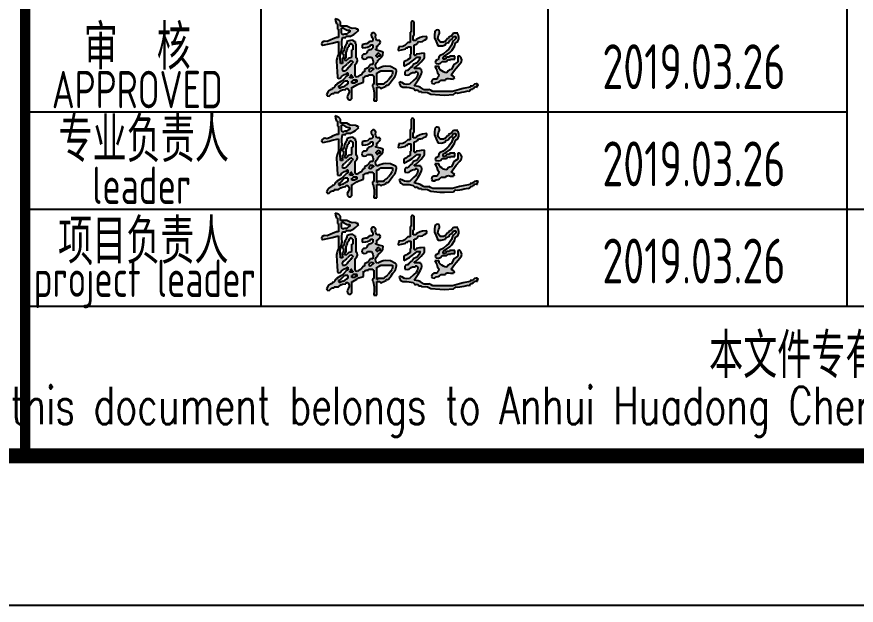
# Model space of a CAD drawing. Extents: x 4267484 to 4395158, y -674551 to -235742.
# Drawn here: x 4366101 to 4371718, y -611598 to -607661 of the extents above; entities that cross this region are included whole.
import ezdxf
from ezdxf.enums import TextEntityAlignment as Align

# ---------------------------------------------------------------- set-up
doc = ezdxf.new("R2010")
doc.units = 0
doc.header["$LTSCALE"] = 1000
doc.header["$MEASUREMENT"] = 0
doc.layers.get('0').update_dxf_attribs({"linetype": 'CONTINUOUS'})
doc.layers.add('PUB_TITLE', color=4, linetype='CONTINUOUS')
doc.styles.add('AHD', font='sceie.shx', dxfattribs={"width": 0.7, "bigfont": 'sceic.shx'})
doc.styles.add('ECEC_TQ', font='txt_l.shx', dxfattribs={"bigfont": 'hztxt_l.shx'})
doc.styles.add('sceie', font='sceie.shx', dxfattribs={"bigfont": 'sceic.shx'})

# ---------------------------------------------------------------- blocks, each defined once
blk = doc.blocks.new('韩超')
h = blk.add_hatch(color=256)
h.dxf.hatch_style = 1
h.paths.add_polyline_path([(0.787849, 0.514197), (0.777955, 0.527898), (0.77346, 0.562754), (0.78123, 0.586063), (0.805739, 0.61125), (0.805739, 0.625142), (0.819631, 0.625142), (0.818004, 0.635027), (0.823773, 0.643681), (0.833523, 0.64598), (0.860867, 0.674873), (0.870953, 0.696725), (0.875199, 0.736279), (0.836353, 0.74757), (0.816903, 0.753127), (0.777955, 0.764063), (0.777955, 0.777955), (0.791847, 0.777955), (0.791847, 0.819631), (0.801775, 0.820971), (0.80763, 0.824875), (0.812685, 0.833523), (0.832189, 0.847055), (0.839321, 0.866071), (0.833523, 0.889091), (0.791847, 0.889091), (0.776856, 0.916298), (0.7735, 0.934755), (0.777955, 0.965498), (0.770329, 0.984025), (0.756314, 0.993368), (0.736279, 0.993282), (0.716867, 0.977277), (0.713907, 0.950644), (0.729333, 0.930768), (0.740061, 0.911103), (0.737625, 0.891618), (0.722387, 0.875199), (0.694603, 0.875199), (0.683489, 0.864086), (0.677932, 0.858529), (0.666819, 0.847415), (0.638572, 0.845181), (0.624291, 0.842325), (0.597358, 0.833523), (0.597358, 0.791847), (0.643081, 0.794876), (0.666726, 0.800787), (0.708495, 0.819631), (0.708495, 0.833523), (0.736279, 0.833523), (0.736279, 0.791847), (0.718733, 0.774249), (0.705317, 0.767541), (0.680711, 0.764063), (0.680711, 0.750171), (0.666819, 0.750171), (0.658732, 0.72359), (0.639033, 0.708815), (0.61125, 0.708495), (0.596777, 0.690733), (0.592946, 0.675409), (0.597358, 0.652926), (0.623512, 0.642026), (0.64687, 0.646697), (0.666819, 0.666819), (0.722387, 0.666819), (0.738834, 0.631134), (0.742077, 0.608437), (0.736279, 0.569574), (0.708495, 0.569574), (0.682162, 0.535076), (0.663824, 0.519794), (0.625142, 0.500114), (0.625142, 0.47233), (0.61125, 0.47233), (0.589715, 0.441777), (0.574435, 0.428025), (0.54179, 0.409816), (0.527664, 0.400538), (0.510468, 0.403404), (0.500114, 0.416762), (0.500114, 0.569574), (0.524623, 0.594762), (0.532393, 0.618071), (0.527898, 0.652926), (0.514006, 0.652926), (0.514006, 0.847415), (0.500114, 0.847415), (0.500114, 0.875199), (0.486416, 0.877514), (0.478388, 0.883536), (0.47233, 0.896037), (0.438162, 0.892345), (0.420863, 0.888021), (0.388977, 0.875199), (0.388977, 0.847415), (0.375085, 0.847415), (0.379444, 0.836821), (0.376971, 0.826928), (0.368139, 0.819631), (0.356965, 0.793593), (0.353947, 0.778504), (0.354247, 0.750171), (0.337644, 0.741703), (0.330222, 0.726858), (0.333409, 0.708495), (0.347301, 0.708495), (0.347301, 0.666819), (0.332737, 0.655189), (0.327028, 0.643772), (0.326463, 0.625142), (0.32344, 0.619715), (0.327253, 0.612088), (0.333409, 0.61125), (0.333409, 0.583466), (0.305625, 0.583466), (0.302565, 0.667178), (0.306887, 0.710398), (0.326463, 0.791847), (0.3234, 0.8474), (0.32482, 0.875797), (0.333409, 0.930768), (0.375085, 0.930768), (0.375085, 0.94466), (0.430654, 0.94466), (0.482374, 0.970498), (0.50707, 0.987931), (0.548736, 1.028012), (0.542559, 1.028676), (0.538615, 1.036564), (0.54179, 1.041904), (0.514006, 1.041904), (0.514006, 1.055796), (0.462884, 1.052445), (0.433869, 1.058893), (0.388977, 1.08358), (0.305625, 1.08358), (0.305625, 1.139148), (0.281985, 1.161307), (0.266841, 1.170393), (0.236165, 1.180825), (0.238399, 1.152578), (0.241255, 1.138297), (0.250057, 1.111364), (0.263949, 1.111364), (0.263949, 1.041904), (0.277841, 1.041904), (0.277841, 0.930768), (0.250057, 0.930768), (0.200194, 0.90821), (0.175186, 0.897095), (0.125028, 0.875199), (0.097454, 0.881715), (0.078516, 0.877928), (0.055568, 0.861307), (0.050109, 0.847376), (0.0559, 0.8329), (0.06946, 0.826577), (0.152955, 0.845407), (0.194635, 0.855133), (0.277841, 0.875199), (0.277841, 0.708495), (0.266727, 0.675154), (0.261171, 0.658483), (0.250057, 0.625142), (0.255939, 0.530696), (0.258718, 0.483462), (0.263949, 0.388977), (0.286969, 0.38318), (0.305985, 0.390311), (0.319517, 0.409816), (0.344599, 0.428141), (0.359268, 0.435475), (0.388977, 0.444546), (0.388977, 0.458438), (0.40287, 0.458438), (0.40287, 0.416762), (0.388977, 0.416762), (0.340729, 0.364454), (0.31168, 0.341215), (0.250057, 0.305625), (0.250057, 0.291733), (0.236165, 0.291733), (0.231424, 0.268639), (0.217583, 0.254798), (0.194489, 0.250057), (0.194489, 0.236165), (0.180597, 0.236165), (0.148793, 0.216524), (0.134276, 0.200394), (0.118082, 0.166705), (0.127514, 0.14947), (0.152825, 0.145854), (0.166705, 0.159759), (0.185336, 0.17447), (0.198563, 0.17943), (0.222273, 0.180597), (0.222273, 0.194489), (0.277841, 0.194489), (0.311245, 0.220472), (0.333233, 0.229896), (0.375085, 0.236165), (0.375085, 0.250057), (0.40287, 0.250057), (0.420685, 0.221738), (0.422698, 0.197582), (0.409816, 0.166705), (0.396068, 0.142401), (0.398473, 0.118345), (0.416762, 0.097244), (0.43433, 0.097627), (0.444154, 0.100901), (0.458438, 0.111136), (0.458438, 0.263949), (0.47233, 0.263949), (0.524193, 0.298154), (0.552768, 0.312442), (0.61125, 0.333409), (0.61125, 0.40287), (0.621931, 0.39652), (0.637706, 0.404407), (0.639034, 0.416762), (0.680711, 0.416762), (0.680711, 0.430654), (0.736279, 0.430654), (0.736279, 0.416762), (0.750171, 0.416762), (0.750171, 0.305625), (0.735269, 0.297653), (0.731714, 0.276323), (0.743225, 0.263949), (0.754517, 0.192544), (0.755945, 0.155413), (0.750171, 0.083352), (0.791847, 0.083352), (0.791847, 0.263949), (0.833523, 0.263949), (0.837499, 0.253205), (0.852744, 0.249394), (0.861307, 0.257003), (0.883535, 0.265338), (0.894648, 0.269506), (0.916876, 0.277841), (0.916876, 0.291733), (0.94466, 0.291733), (0.969894, 0.324902), (0.982398, 0.341574), (1.007174, 0.375085), (1.032146, 0.402761), (1.041693, 0.421855), (1.04885, 0.458438), (1.055218, 0.477023), (1.053221, 0.491001), (1.041904, 0.50706), (0.972444, 0.54179), (0.910919, 0.546316), (0.877697, 0.541786), (0.819631, 0.520952), (0.805828, 0.5112)])
h.paths.add_polyline_path([(0.791847, 0.458438), (0.805739, 0.458438), (0.82241, 0.469551), (0.847415, 0.486222), (1.000228, 0.486222), (1.003038, 0.45197), (0.997988, 0.431769), (0.97939, 0.40287), (0.948039, 0.36501), (0.929334, 0.347744), (0.889091, 0.319517), (0.889091, 0.305625), (0.805739, 0.305625), (0.805739, 0.291733), (0.791847, 0.291733)], flags=16)
h.paths.add_polyline_path([(0.750171, 0.500114), (0.736279, 0.500114), (0.725165, 0.489), (0.719608, 0.483443), (0.708495, 0.47233), (0.694603, 0.47233), (0.694603, 0.486222), (0.688447, 0.48706), (0.684633, 0.494686), (0.687657, 0.500114), (0.701182, 0.516386), (0.715167, 0.52238), (0.736279, 0.520952), (0.736943, 0.514775), (0.744831, 0.510831), (0.750171, 0.514006)], flags=16)
h.paths.add_polyline_path([(0.791847, 0.666819), (0.793521, 0.674497), (0.785633, 0.682384), (0.777955, 0.680711), (0.777955, 0.694603), (0.791847, 0.694603), (0.792194, 0.70849), (0.806202, 0.718996), (0.819631, 0.715441), (0.833192, 0.709118), (0.838982, 0.694641), (0.833523, 0.680711), (0.805739, 0.680711), (0.805739, 0.666819)], flags=16)
h.paths.add_polyline_path([(0.527898, 0.361193), (0.527898, 0.333409), (0.517217, 0.339759), (0.501443, 0.331871), (0.500114, 0.319517), (0.458438, 0.319517), (0.458438, 0.347301), (0.466116, 0.345628), (0.474003, 0.353515), (0.47233, 0.361193)], flags=16)
h.paths.add_polyline_path([(0.47233, 0.40287), (0.47233, 0.388977), (0.430654, 0.388977), (0.42898, 0.396656), (0.436867, 0.404543), (0.444546, 0.40287), (0.444546, 0.430654), (0.458438, 0.430654), (0.452088, 0.419973), (0.459976, 0.404198)], flags=16)
h.paths.add_polyline_path([(0.47233, 0.604304), (0.464836, 0.588169), (0.458643, 0.580427), (0.444546, 0.569574), (0.444546, 0.555682), (0.430654, 0.555682), (0.432327, 0.548004), (0.42444, 0.540117), (0.416762, 0.54179), (0.416762, 0.527898), (0.40287, 0.527898), (0.39467, 0.507807), (0.386422, 0.49791), (0.368139, 0.486222), (0.333409, 0.486222), (0.327612, 0.509242), (0.334743, 0.528258), (0.354247, 0.54179), (0.384775, 0.569612), (0.400056, 0.583504), (0.430654, 0.61125), (0.446814, 0.616197), (0.458647, 0.614224)], flags=16)
h.paths.add_polyline_path([(0.458438, 0.666819), (0.426908, 0.659351), (0.410404, 0.649448), (0.388977, 0.625142), (0.361193, 0.625142), (0.354844, 0.635823), (0.362731, 0.651598), (0.375085, 0.652926), (0.375085, 0.722387), (0.390598, 0.753922), (0.396359, 0.771203), (0.40287, 0.805739), (0.416762, 0.805739), (0.416762, 0.833523), (0.430654, 0.833523), (0.434629, 0.844267), (0.449874, 0.848078), (0.458438, 0.840469), (0.459102, 0.834292), (0.466989, 0.830348), (0.47233, 0.833523), (0.47233, 0.764063), (0.458438, 0.764063)], flags=16)
h.paths.add_polyline_path([(0.40287, 0.347301), (0.40287, 0.305625), (0.388977, 0.305625), (0.360889, 0.27915), (0.342496, 0.268422), (0.305625, 0.257003), (0.294367, 0.254885), (0.286778, 0.256782), (0.277841, 0.263949), (0.277841, 0.277841), (0.291733, 0.277841), (0.319459, 0.305683), (0.333352, 0.319575), (0.361193, 0.347301)], flags=16)
h.paths.add_polyline_path([(0.430654, 1.000228), (0.416762, 1.000228), (0.39813, 0.985517), (0.384903, 0.980557), (0.361193, 0.97939), (0.347067, 0.970112), (0.329871, 0.972978), (0.319517, 0.986336), (0.319517, 1.055796), (0.347301, 1.055796), (0.376072, 1.035613), (0.395527, 1.029128), (0.430654, 1.028012)], flags=16)
h = blk.add_hatch(color=256)
h.dxf.hatch_style = 1
h.paths.add_polyline_path([(1.542018, 0.208381), (1.519791, 0.219494), (1.508677, 0.225051), (1.48645, 0.236165), (1.416989, 0.236165), (1.371255, 0.264232), (1.344642, 0.274582), (1.291961, 0.284787), (1.328443, 0.335457), (1.345237, 0.362046), (1.375313, 0.416762), (1.391241, 0.446575), (1.394603, 0.466747), (1.389205, 0.500114), (1.375313, 0.500114), (1.375313, 0.514006), (1.291961, 0.514006), (1.291961, 0.527898), (1.305853, 0.527898), (1.359796, 0.576664), (1.385101, 0.603375), (1.430881, 0.659873), (1.430881, 0.722387), (1.386427, 0.71683), (1.3642, 0.714052), (1.319745, 0.708495), (1.319745, 0.694603), (1.291961, 0.694603), (1.291961, 0.833523), (1.31926, 0.838693), (1.334923, 0.85044), (1.347529, 0.875199), (1.381781, 0.872389), (1.401982, 0.877439), (1.430881, 0.896037), (1.450883, 0.906123), (1.460131, 0.922307), (1.458666, 0.94466), (1.401114, 0.937345), (1.371819, 0.928557), (1.319745, 0.902983), (1.319745, 0.889091), (1.278069, 0.889091), (1.278069, 0.958552), (1.291961, 0.958552), (1.291961, 1.139148), (1.285806, 1.138304), (1.281086, 1.140664), (1.278069, 1.146094), (1.267308, 1.150023), (1.257931, 1.147679), (1.250285, 1.139148), (1.250285, 1.000228), (1.236393, 1.000228), (1.236393, 0.861307), (1.208609, 0.861307), (1.168183, 0.824416), (1.138053, 0.811024), (1.08358, 0.805739), (1.087939, 0.795145), (1.085465, 0.785252), (1.076634, 0.777955), (1.071121, 0.771113), (1.075065, 0.759282), (1.08358, 0.757117), (1.122533, 0.76519), (1.141984, 0.769358), (1.180825, 0.777955), (1.180825, 0.791847), (1.208609, 0.791847), (1.208609, 0.805739), (1.250285, 0.805739), (1.250285, 0.708495), (1.236393, 0.708495), (1.236393, 0.652926), (1.203973, 0.631977), (1.187234, 0.622213), (1.15304, 0.604304), (1.15304, 0.548736), (1.229739, 0.588318), (1.266619, 0.612432), (1.333637, 0.666819), (1.375313, 0.666819), (1.366995, 0.654381), (1.363975, 0.646831), (1.361421, 0.632088), (1.335054, 0.599814), (1.316435, 0.58585), (1.278069, 0.569574), (1.278069, 0.555682), (1.264177, 0.555682), (1.26415, 0.539965), (1.25211, 0.527924), (1.236393, 0.527898), (1.236393, 0.514006), (1.222501, 0.514006), (1.219217, 0.502022), (1.216226, 0.496039), (1.208609, 0.486222), (1.191149, 0.488205), (1.17971, 0.484393), (1.166932, 0.47233), (1.166932, 0.430654), (1.200708, 0.424307), (1.223469, 0.429997), (1.250285, 0.451492), (1.27048, 0.461183), (1.283894, 0.46286), (1.305853, 0.458438), (1.305853, 0.47233), (1.333637, 0.47233), (1.333637, 0.458438), (1.339793, 0.4576), (1.343606, 0.449973), (1.340583, 0.444546), (1.32937, 0.406076), (1.316213, 0.38634), (1.285015, 0.361193), (1.229447, 0.305625), (1.187056, 0.302553), (1.163204, 0.307323), (1.125256, 0.326463), (1.114566, 0.33576), (1.096818, 0.332211), (1.090526, 0.319517), (1.102438, 0.292491), (1.113943, 0.279343), (1.139148, 0.263949), (1.194983, 0.265062), (1.223561, 0.262204), (1.278069, 0.250057), (1.289183, 0.238943), (1.294739, 0.233386), (1.305853, 0.222273), (1.320568, 0.231877), (1.341519, 0.224893), (1.347529, 0.208381), (1.389205, 0.208381), (1.389205, 0.194489), (1.439628, 0.1998), (1.468259, 0.195028), (1.514234, 0.173651), (1.635959, 0.161998), (1.69773, 0.160594), (1.819859, 0.166705), (1.833779, 0.185933), (1.852296, 0.192877), (1.875427, 0.187543), (1.930995, 0.198656), (1.958779, 0.204213), (2.014348, 0.215327), (2.025534, 0.209917), (2.039748, 0.217024), (2.042132, 0.229219), (2.049428, 0.23805), (2.059322, 0.240524), (2.069916, 0.236165), (2.069916, 0.250057), (2.083808, 0.250057), (2.098401, 0.26772), (2.118188, 0.272666), (2.139376, 0.263949), (2.133917, 0.27788), (2.139708, 0.292356), (2.153268, 0.298679), (2.133073, 0.308371), (2.119659, 0.310047), (2.0977, 0.305625), (2.086586, 0.294512), (2.08103, 0.288955), (2.069916, 0.277841), (2.042132, 0.277841), (2.042132, 0.263949), (1.946785, 0.245868), (1.899372, 0.234712), (1.805967, 0.208381)])
h = blk.add_hatch(color=256)
h.dxf.hatch_style = 1
h.paths.add_polyline_path([(1.611478, 0.625142), (1.597547, 0.630601), (1.583071, 0.624811), (1.576748, 0.61125), (1.572819, 0.60049), (1.575163, 0.591112), (1.583694, 0.583466), (1.61855, 0.578971), (1.641859, 0.586741), (1.667046, 0.61125), (1.680938, 0.61125), (1.722615, 0.61125), (1.737208, 0.628913), (1.756995, 0.63386), (1.778183, 0.625142), (1.778183, 0.639034), (1.833751, 0.639034), (1.833751, 0.655705), (1.833751, 0.66404), (1.833751, 0.680711), (1.805967, 0.680711), (1.792075, 0.680711), (1.764291, 0.680711), (1.764291, 0.666819), (1.722615, 0.666819), (1.717058, 0.655705), (1.714279, 0.650148), (1.708723, 0.639034), (1.69483, 0.639034), (1.680938, 0.639034), (1.678868, 0.661339), (1.688455, 0.678116), (1.708723, 0.687657), (1.768692, 0.728785), (1.795922, 0.757527), (1.833751, 0.819631), (1.839429, 0.846829), (1.850907, 0.862133), (1.875427, 0.875199), (1.888443, 0.91196), (1.890032, 0.934206), (1.882373, 0.972444), (1.876196, 0.973108), (1.872252, 0.980995), (1.875427, 0.986336), (1.861535, 0.986336), (1.819859, 0.986336), (1.796859, 0.959188), (1.781933, 0.947248), (1.750399, 0.930768), (1.750399, 0.916876), (1.736507, 0.916876), (1.71031, 0.882162), (1.682751, 0.868382), (1.639262, 0.868253), (1.61591, 0.897042), (1.610049, 0.922442), (1.618424, 0.958552), (1.629264, 0.984285), (1.6309, 1.000642), (1.62537, 1.028012), (1.602888, 1.032424), (1.587563, 1.028593), (1.569802, 1.01412), (1.562035, 0.958817), (1.56513, 0.927869), (1.583694, 0.875199), (1.595758, 0.853473), (1.601336, 0.842318), (1.611478, 0.819631), (1.650742, 0.818134), (1.671448, 0.821092), (1.708723, 0.833523), (1.714279, 0.844637), (1.717058, 0.850194), (1.722615, 0.861307), (1.740978, 0.85812), (1.755823, 0.865542), (1.764291, 0.882145), (1.764955, 0.888322), (1.772842, 0.892266), (1.778183, 0.889091), (1.778183, 0.902983), (1.792075, 0.902983), (1.803189, 0.919654), (1.808745, 0.927989), (1.819859, 0.94466), (1.847643, 0.94466), (1.847643, 0.916876), (1.817381, 0.887163), (1.804962, 0.866982), (1.792075, 0.826577), (1.753545, 0.774398), (1.730689, 0.750113), (1.680938, 0.708495), (1.641359, 0.690689), (1.621854, 0.667284)])
h = blk.add_hatch(color=256)
h.dxf.hatch_style = 1
h.paths.add_polyline_path([(1.831635, 0.573795), (1.812227, 0.549535), (1.792075, 0.500114), (1.762292, 0.496094), (1.744726, 0.484384), (1.729561, 0.458438), (1.700075, 0.463546), (1.684975, 0.469586), (1.6601, 0.486222), (1.637668, 0.49978), (1.627728, 0.515685), (1.62537, 0.54179), (1.603143, 0.54179), (1.592029, 0.54179), (1.569802, 0.54179), (1.586675, 0.509854), (1.593737, 0.492906), (1.604532, 0.458438), (1.621804, 0.436498), (1.61886, 0.407063), (1.597586, 0.388977), (1.597586, 0.375085), (1.55591, 0.375085), (1.536306, 0.36578), (1.526798, 0.35437), (1.52118, 0.333409), (1.537185, 0.313997), (1.563818, 0.311038), (1.583694, 0.326463), (1.614401, 0.331156), (1.630976, 0.339443), (1.653154, 0.361193), (1.667046, 0.361193), (1.708723, 0.361193), (1.720352, 0.375758), (1.731769, 0.381467), (1.750399, 0.382031), (1.77782, 0.376762), (1.791938, 0.37535), (1.819859, 0.375085), (1.821199, 0.385013), (1.825102, 0.390868), (1.833751, 0.395924), (1.815429, 0.411271), (1.805589, 0.418299), (1.785129, 0.430654), (1.829593, 0.491137), (1.853312, 0.520437), (1.903211, 0.57652), (1.923495, 0.606919), (1.927312, 0.631729), (1.917103, 0.666819), (1.904326, 0.678881), (1.892887, 0.682694), (1.875427, 0.680711), (1.875427, 0.650148), (1.875427, 0.634867), (1.875427, 0.604304)])
for p, q in [((0.266841, 1.170393), (0.236165, 1.180825)), ((0.236165, 1.180825), (0.238399, 1.152578)), ((0.238399, 1.152578), (0.241255, 1.138297)), ((0.241255, 1.138297), (0.250057, 1.111364)), ((0.281985, 1.161307), (0.266841, 1.170393)), ((0.305625, 1.139148), (0.281985, 1.161307)), ((0.305625, 1.08358), (0.305625, 1.139148)), ((1.257931, 1.147679), (1.250285, 1.139148)), ((1.250285, 1.139148), (1.250285, 1.000228)), ((1.267308, 1.150023), (1.257931, 1.147679)), ((1.278069, 1.146094), (1.267308, 1.150023)), ((1.281086, 1.140664), (1.278069, 1.146094)), ((1.285806, 1.138304), (1.281086, 1.140664)), ((1.291961, 1.139148), (1.285806, 1.138304)), ((1.291961, 0.958552), (1.291961, 1.139148)), ((0.263949, 1.111364), (0.250057, 1.111364)), ((0.263949, 1.111364), (0.263949, 1.041904)), ((0.263949, 1.041904), (0.277841, 1.041904)), ((0.277841, 1.041904), (0.277841, 0.930768)), ((0.388977, 1.08358), (0.305625, 1.08358)), ((0.319517, 0.986336), (0.319517, 1.055796)), ((0.347301, 1.055796), (0.319517, 1.055796)), ((0.347301, 1.055796), (0.376072, 1.035613)), ((0.376072, 1.035613), (0.395527, 1.029128)), ((0.433869, 1.058893), (0.388977, 1.08358)), ((0.395527, 1.029128), (0.430654, 1.028012)), ((0.430654, 1.028012), (0.430654, 1.000228)), ((0.462884, 1.052445), (0.433869, 1.058893)), ((0.514006, 1.055796), (0.462884, 1.052445)), ((0.50707, 0.987931), (0.548736, 1.028012)), ((0.514006, 1.041904), (0.514006, 1.055796)), ((0.54179, 1.041904), (0.514006, 1.041904)), ((0.538615, 1.036564), (0.54179, 1.041904)), ((0.542559, 1.028676), (0.538615, 1.036564)), ((0.548736, 1.028012), (0.542559, 1.028676)), ((1.569802, 1.01412), (1.562035, 0.958817)), ((1.587563, 1.028593), (1.569802, 1.01412)), ((1.602888, 1.032424), (1.587563, 1.028593)), ((1.62537, 1.028012), (1.602888, 1.032424)), ((1.6309, 1.000642), (1.62537, 1.028012)), ((0.200194, 0.90821), (0.175186, 0.897095)), ((0.250057, 0.930768), (0.200194, 0.90821)), ((0.277841, 0.930768), (0.250057, 0.930768)), ((0.319517, 0.986336), (0.329871, 0.972978)), ((0.32482, 0.875797), (0.333409, 0.930768)), ((0.329871, 0.972978), (0.347067, 0.970112)), ((0.333409, 0.930768), (0.375085, 0.930768)), ((0.347067, 0.970112), (0.361193, 0.97939)), ((0.361193, 0.97939), (0.384903, 0.980557)), ((0.375085, 0.930768), (0.375085, 0.94466)), ((0.430654, 0.94466), (0.375085, 0.94466)), ((0.384903, 0.980557), (0.39813, 0.985517)), ((0.416762, 1.000228), (0.39813, 0.985517)), ((0.430654, 1.000228), (0.416762, 1.000228)), ((0.430654, 0.94466), (0.482374, 0.970498)), ((0.482374, 0.970498), (0.50707, 0.987931)), ((0.716867, 0.977277), (0.713907, 0.950644)), ((0.713907, 0.950644), (0.729333, 0.930768)), ((0.736279, 0.993282), (0.716867, 0.977277)), ((0.729333, 0.930768), (0.740061, 0.911103)), ((0.756314, 0.993368), (0.736279, 0.993282)), ((0.740061, 0.911103), (0.737625, 0.891618)), ((0.770329, 0.984025), (0.756314, 0.993368)), ((0.777955, 0.965498), (0.770329, 0.984025)), ((0.7735, 0.934755), (0.777955, 0.965498)), ((0.776856, 0.916298), (0.7735, 0.934755)), ((0.791847, 0.889091), (0.776856, 0.916298)), ((1.236393, 1.000228), (1.236393, 0.861307)), ((1.250285, 1.000228), (1.236393, 1.000228)), ((1.278069, 0.958552), (1.291961, 0.958552)), ((1.278069, 0.889091), (1.278069, 0.958552)), ((1.371819, 0.928557), (1.319745, 0.902983)), ((1.319745, 0.902983), (1.319745, 0.889091)), ((1.401114, 0.937345), (1.371819, 0.928557)), ((1.458666, 0.94466), (1.401114, 0.937345)), ((1.430881, 0.896037), (1.450883, 0.906123)), ((1.450883, 0.906123), (1.460131, 0.922307)), ((1.460131, 0.922307), (1.458666, 0.94466)), ((1.562035, 0.958817), (1.56513, 0.927869)), ((1.56513, 0.927869), (1.583694, 0.875199)), ((1.610049, 0.922442), (1.618424, 0.958552)), ((1.61591, 0.897042), (1.610049, 0.922442)), ((1.618424, 0.958552), (1.629264, 0.984285)), ((1.629264, 0.984285), (1.6309, 1.000642)), ((1.736507, 0.916876), (1.71031, 0.882162)), ((1.750399, 0.916876), (1.736507, 0.916876)), ((1.781933, 0.947248), (1.750399, 0.930768)), ((1.750399, 0.930768), (1.750399, 0.916876)), ((1.778183, 0.902983), (1.792075, 0.902983)), ((1.778183, 0.889091), (1.778183, 0.902983)), ((1.796859, 0.959188), (1.781933, 0.947248)), ((1.792075, 0.902983), (1.803189, 0.919654)), ((1.819859, 0.986336), (1.796859, 0.959188)), ((1.803189, 0.919654), (1.808745, 0.927989)), ((1.808745, 0.927989), (1.819859, 0.94466)), ((1.847643, 0.916876), (1.817381, 0.887163)), ((1.861535, 0.986336), (1.819859, 0.986336)), ((1.819859, 0.94466), (1.847643, 0.94466)), ((1.847643, 0.94466), (1.847643, 0.916876)), ((1.875427, 0.986336), (1.861535, 0.986336)), ((1.872252, 0.980995), (1.875427, 0.986336)), ((1.876196, 0.973108), (1.872252, 0.980995)), ((1.875427, 0.875199), (1.888443, 0.91196)), ((1.882373, 0.972444), (1.876196, 0.973108)), ((1.890032, 0.934206), (1.882373, 0.972444)), ((1.888443, 0.91196), (1.890032, 0.934206)), ((0.055568, 0.861307), (0.050109, 0.847376)), ((0.050109, 0.847376), (0.0559, 0.8329)), ((0.078516, 0.877928), (0.055568, 0.861307)), ((0.0559, 0.8329), (0.06946, 0.826577)), ((0.06946, 0.826577), (0.152955, 0.845407)), ((0.097454, 0.881715), (0.078516, 0.877928)), ((0.125028, 0.875199), (0.097454, 0.881715)), ((0.175186, 0.897095), (0.125028, 0.875199)), ((0.152955, 0.845407), (0.194635, 0.855133)), ((0.194635, 0.855133), (0.277841, 0.875199)), ((0.277841, 0.875199), (0.277841, 0.708495)), ((0.306887, 0.710398), (0.326463, 0.791847)), ((0.3234, 0.8474), (0.32482, 0.875797)), ((0.326463, 0.791847), (0.3234, 0.8474)), ((0.356965, 0.793593), (0.353947, 0.778504)), ((0.368139, 0.819631), (0.356965, 0.793593)), ((0.376971, 0.826928), (0.368139, 0.819631)), ((0.388977, 0.847415), (0.375085, 0.847415)), ((0.375085, 0.847415), (0.379444, 0.836821)), ((0.379444, 0.836821), (0.376971, 0.826928)), ((0.420863, 0.888021), (0.388977, 0.875199)), ((0.388977, 0.875199), (0.388977, 0.847415)), ((0.396359, 0.771203), (0.40287, 0.805739)), ((0.40287, 0.805739), (0.416762, 0.805739)), ((0.416762, 0.833523), (0.416762, 0.805739)), ((0.430654, 0.833523), (0.416762, 0.833523)), ((0.438162, 0.892345), (0.420863, 0.888021)), ((0.434629, 0.844267), (0.430654, 0.833523)), ((0.449874, 0.848078), (0.434629, 0.844267)), ((0.47233, 0.896037), (0.438162, 0.892345)), ((0.458438, 0.840469), (0.449874, 0.848078)), ((0.458438, 0.840469), (0.459102, 0.834292)), ((0.466989, 0.830348), (0.459102, 0.834292)), ((0.47233, 0.833523), (0.466989, 0.830348)), ((0.478388, 0.883536), (0.47233, 0.896037)), ((0.47233, 0.833523), (0.47233, 0.764063)), ((0.486416, 0.877514), (0.478388, 0.883536)), ((0.500114, 0.875199), (0.486416, 0.877514)), ((0.500114, 0.875199), (0.500114, 0.847415)), ((0.514006, 0.847415), (0.500114, 0.847415)), ((0.514006, 0.652926), (0.514006, 0.847415)), ((0.624291, 0.842325), (0.597358, 0.833523)), ((0.597358, 0.833523), (0.597358, 0.791847)), ((0.597358, 0.791847), (0.643081, 0.794876)), ((0.638572, 0.845181), (0.624291, 0.842325)), ((0.666819, 0.847415), (0.638572, 0.845181)), ((0.643081, 0.794876), (0.666726, 0.800787)), ((0.666726, 0.800787), (0.708495, 0.819631)), ((0.677932, 0.858529), (0.666819, 0.847415)), ((0.683489, 0.864086), (0.677932, 0.858529)), ((0.694603, 0.875199), (0.683489, 0.864086)), ((0.722387, 0.875199), (0.694603, 0.875199)), ((0.708495, 0.833523), (0.736279, 0.833523)), ((0.708495, 0.819631), (0.708495, 0.833523)), ((0.736279, 0.791847), (0.718733, 0.774249)), ((0.737625, 0.891618), (0.722387, 0.875199)), ((0.736279, 0.833523), (0.736279, 0.791847)), ((0.833523, 0.889091), (0.791847, 0.889091)), ((0.791847, 0.819631), (0.801775, 0.820971)), ((0.791847, 0.777955), (0.791847, 0.819631)), ((0.801775, 0.820971), (0.80763, 0.824875)), ((0.80763, 0.824875), (0.812685, 0.833523)), ((0.812685, 0.833523), (0.832189, 0.847055)), ((0.832189, 0.847055), (0.839321, 0.866071)), ((0.839321, 0.866071), (0.833523, 0.889091)), ((1.138053, 0.811024), (1.08358, 0.805739)), ((1.08358, 0.805739), (1.087939, 0.795145)), ((1.087939, 0.795145), (1.085465, 0.785252)), ((1.168183, 0.824416), (1.138053, 0.811024)), ((1.208609, 0.861307), (1.168183, 0.824416)), ((1.180825, 0.791847), (1.208609, 0.791847)), ((1.180825, 0.791847), (1.180825, 0.777955)), ((1.236393, 0.861307), (1.208609, 0.861307)), ((1.208609, 0.791847), (1.208609, 0.805739)), ((1.208609, 0.805739), (1.250285, 0.805739)), ((1.250285, 0.708495), (1.250285, 0.805739)), ((1.319745, 0.889091), (1.278069, 0.889091)), ((1.291961, 0.833523), (1.31926, 0.838693)), ((1.291961, 0.694603), (1.291961, 0.833523)), ((1.31926, 0.838693), (1.334923, 0.85044)), ((1.334923, 0.85044), (1.347529, 0.875199)), ((1.347529, 0.875199), (1.381781, 0.872389)), ((1.381781, 0.872389), (1.401982, 0.877439)), ((1.401982, 0.877439), (1.430881, 0.896037)), ((1.583694, 0.875199), (1.595758, 0.853473)), ((1.595758, 0.853473), (1.601336, 0.842318)), ((1.601336, 0.842318), (1.611478, 0.819631)), ((1.611478, 0.819631), (1.650742, 0.818134)), ((1.639262, 0.868253), (1.61591, 0.897042)), ((1.682751, 0.868382), (1.639262, 0.868253)), ((1.650742, 0.818134), (1.671448, 0.821092)), ((1.671448, 0.821092), (1.708723, 0.833523)), ((1.71031, 0.882162), (1.682751, 0.868382)), ((1.708723, 0.833523), (1.714279, 0.844637)), ((1.714279, 0.844637), (1.717058, 0.850194)), ((1.717058, 0.850194), (1.722615, 0.861307)), ((1.722615, 0.861307), (1.740978, 0.85812)), ((1.740978, 0.85812), (1.755823, 0.865542)), ((1.792075, 0.826577), (1.753545, 0.774398)), ((1.755823, 0.865542), (1.764291, 0.882145)), ((1.764291, 0.882145), (1.764955, 0.888322)), ((1.764955, 0.888322), (1.772842, 0.892266)), ((1.772842, 0.892266), (1.778183, 0.889091)), ((1.804962, 0.866982), (1.792075, 0.826577)), ((1.795922, 0.757527), (1.833751, 0.819631)), ((1.817381, 0.887163), (1.804962, 0.866982)), ((1.833751, 0.819631), (1.839429, 0.846829)), ((1.839429, 0.846829), (1.850907, 0.862133)), ((1.850907, 0.862133), (1.875427, 0.875199)), ((0.266727, 0.675154), (0.261171, 0.658483)), ((0.277841, 0.708495), (0.266727, 0.675154)), ((0.302565, 0.667178), (0.306887, 0.710398)), ((0.337644, 0.741703), (0.330222, 0.726858)), ((0.330222, 0.726858), (0.333409, 0.708495)), ((0.347301, 0.708495), (0.333409, 0.708495)), ((0.354247, 0.750171), (0.337644, 0.741703)), ((0.347301, 0.708495), (0.347301, 0.666819)), ((0.353947, 0.778504), (0.354247, 0.750171)), ((0.375085, 0.722387), (0.390598, 0.753922)), ((0.375085, 0.722387), (0.375085, 0.652926)), ((0.396359, 0.771203), (0.390598, 0.753922)), ((0.47233, 0.764063), (0.458438, 0.764063)), ((0.458438, 0.666819), (0.458438, 0.764063)), ((0.596777, 0.690733), (0.592946, 0.675409)), ((0.592946, 0.675409), (0.597358, 0.652926)), ((0.61125, 0.708495), (0.596777, 0.690733)), ((0.639033, 0.708815), (0.61125, 0.708495)), ((0.658732, 0.72359), (0.639033, 0.708815)), ((0.666819, 0.750171), (0.658732, 0.72359)), ((0.680711, 0.750171), (0.666819, 0.750171)), ((0.705317, 0.767541), (0.680711, 0.764063)), ((0.680711, 0.764063), (0.680711, 0.750171)), ((0.718733, 0.774249), (0.705317, 0.767541)), ((0.777955, 0.777955), (0.791847, 0.777955)), ((0.777955, 0.764063), (0.777955, 0.777955)), ((0.816903, 0.753127), (0.777955, 0.764063)), ((0.777955, 0.694603), (0.777955, 0.680711)), ((0.777955, 0.694603), (0.791847, 0.694603)), ((0.785633, 0.682384), (0.777955, 0.680711)), ((0.785633, 0.682384), (0.793521, 0.674497)), ((0.792194, 0.70849), (0.791847, 0.694603)), ((0.793521, 0.674497), (0.791847, 0.666819)), ((0.806202, 0.718996), (0.792194, 0.70849)), ((0.833523, 0.680711), (0.805739, 0.680711)), ((0.805739, 0.666819), (0.805739, 0.680711)), ((0.819631, 0.715441), (0.806202, 0.718996)), ((0.836353, 0.74757), (0.816903, 0.753127)), ((0.833192, 0.709118), (0.819631, 0.715441)), ((0.833192, 0.709118), (0.838982, 0.694641)), ((0.833523, 0.680711), (0.838982, 0.694641)), ((0.833523, 0.64598), (0.860867, 0.674873)), ((0.875199, 0.736279), (0.836353, 0.74757)), ((0.860867, 0.674873), (0.870953, 0.696725)), ((0.870953, 0.696725), (0.875199, 0.736279)), ((1.076634, 0.777955), (1.071121, 0.771113)), ((1.071121, 0.771113), (1.075065, 0.759282)), ((1.075065, 0.759282), (1.08358, 0.757117)), ((1.085465, 0.785252), (1.076634, 0.777955)), ((1.08358, 0.757117), (1.122533, 0.76519)), ((1.122533, 0.76519), (1.141984, 0.769358)), ((1.141984, 0.769358), (1.180825, 0.777955)), ((1.236393, 0.708495), (1.236393, 0.652926)), ((1.250285, 0.708495), (1.236393, 0.708495)), ((1.291961, 0.694603), (1.319745, 0.694603)), ((1.3642, 0.714052), (1.319745, 0.708495)), ((1.319745, 0.708495), (1.319745, 0.694603)), ((1.386427, 0.71683), (1.3642, 0.714052)), ((1.430881, 0.722387), (1.386427, 0.71683)), ((1.430881, 0.659873), (1.430881, 0.722387)), ((1.641359, 0.690689), (1.621854, 0.667284)), ((1.680938, 0.708495), (1.641359, 0.690689)), ((1.678868, 0.661339), (1.688455, 0.678116)), ((1.730689, 0.750113), (1.680938, 0.708495)), ((1.688455, 0.678116), (1.708723, 0.687657)), ((1.708723, 0.687657), (1.768692, 0.728785)), ((1.753545, 0.774398), (1.730689, 0.750113)), ((1.792075, 0.680711), (1.764291, 0.680711)), ((1.764291, 0.680711), (1.764291, 0.666819)), ((1.768692, 0.728785), (1.795922, 0.757527)), ((1.805967, 0.680711), (1.792075, 0.680711)), ((1.833751, 0.680711), (1.805967, 0.680711)), ((1.833751, 0.66404), (1.833751, 0.680711)), ((1.892887, 0.682694), (1.875427, 0.680711)), ((1.875427, 0.680711), (1.875427, 0.650148)), ((1.904326, 0.678881), (1.892887, 0.682694)), ((1.917103, 0.666819), (1.904326, 0.678881)), ((0.261171, 0.658483), (0.250057, 0.625142)), ((0.250057, 0.625142), (0.255939, 0.530696)), ((0.305625, 0.583466), (0.302565, 0.667178)), ((0.333409, 0.583466), (0.305625, 0.583466)), ((0.326463, 0.625142), (0.32344, 0.619715)), ((0.32344, 0.619715), (0.327253, 0.612088)), ((0.327028, 0.643772), (0.326463, 0.625142)), ((0.332737, 0.655189), (0.327028, 0.643772)), ((0.327253, 0.612088), (0.333409, 0.61125)), ((0.347301, 0.666819), (0.332737, 0.655189)), ((0.333409, 0.61125), (0.333409, 0.583466)), ((0.384775, 0.569612), (0.354247, 0.54179)), ((0.362731, 0.651598), (0.354844, 0.635823)), ((0.361193, 0.625142), (0.354844, 0.635823)), ((0.361193, 0.625142), (0.388977, 0.625142)), ((0.375085, 0.652926), (0.362731, 0.651598)), ((0.384775, 0.569612), (0.400056, 0.583504)), ((0.410404, 0.649448), (0.388977, 0.625142)), ((0.430654, 0.61125), (0.400056, 0.583504)), ((0.410404, 0.649448), (0.426908, 0.659351)), ((0.426908, 0.659351), (0.458438, 0.666819)), ((0.446814, 0.616197), (0.430654, 0.61125)), ((0.444546, 0.569574), (0.458643, 0.580427)), ((0.444546, 0.569574), (0.444546, 0.555682)), ((0.458647, 0.614224), (0.446814, 0.616197)), ((0.458643, 0.580427), (0.464836, 0.588169)), ((0.458647, 0.614224), (0.47233, 0.604304)), ((0.47233, 0.604304), (0.464836, 0.588169)), ((0.500114, 0.569574), (0.524623, 0.594762)), ((0.500114, 0.416762), (0.500114, 0.569574)), ((0.527898, 0.652926), (0.514006, 0.652926)), ((0.524623, 0.594762), (0.532393, 0.618071)), ((0.532393, 0.618071), (0.527898, 0.652926)), ((0.597358, 0.652926), (0.623512, 0.642026)), ((0.623512, 0.642026), (0.64687, 0.646697)), ((0.64687, 0.646697), (0.666819, 0.666819)), ((0.666819, 0.666819), (0.722387, 0.666819)), ((0.708495, 0.569574), (0.682162, 0.535076)), ((0.736279, 0.569574), (0.708495, 0.569574)), ((0.722387, 0.666819), (0.738834, 0.631134)), ((0.742077, 0.608437), (0.736279, 0.569574)), ((0.738834, 0.631134), (0.742077, 0.608437)), ((0.77346, 0.562754), (0.78123, 0.586063)), ((0.777955, 0.527898), (0.77346, 0.562754)), ((0.78123, 0.586063), (0.805739, 0.61125)), ((0.805739, 0.666819), (0.791847, 0.666819)), ((0.805739, 0.61125), (0.805739, 0.625142)), ((0.805739, 0.625142), (0.819631, 0.625142)), ((0.818004, 0.635027), (0.823773, 0.643681)), ((0.819631, 0.625142), (0.818004, 0.635027)), ((0.823773, 0.643681), (0.833523, 0.64598)), ((1.187234, 0.622213), (1.15304, 0.604304)), ((1.15304, 0.604304), (1.15304, 0.548736)), ((1.15304, 0.548736), (1.229739, 0.588318)), ((1.203973, 0.631977), (1.187234, 0.622213)), ((1.236393, 0.652926), (1.203973, 0.631977)), ((1.229739, 0.588318), (1.266619, 0.612432)), ((1.266619, 0.612432), (1.333637, 0.666819)), ((1.316435, 0.58585), (1.278069, 0.569574)), ((1.278069, 0.555682), (1.278069, 0.569574)), ((1.305853, 0.527898), (1.359796, 0.576664)), ((1.335054, 0.599814), (1.316435, 0.58585)), ((1.333637, 0.666819), (1.375313, 0.666819)), ((1.361421, 0.632088), (1.335054, 0.599814)), ((1.359796, 0.576664), (1.385101, 0.603375)), ((1.363975, 0.646831), (1.361421, 0.632088)), ((1.366995, 0.654381), (1.363975, 0.646831)), ((1.375313, 0.666819), (1.366995, 0.654381)), ((1.385101, 0.603375), (1.430881, 0.659873)), ((1.576748, 0.61125), (1.572819, 0.60049)), ((1.572819, 0.60049), (1.575163, 0.591112)), ((1.575163, 0.591112), (1.583694, 0.583466)), ((1.583071, 0.624811), (1.576748, 0.61125)), ((1.597547, 0.630601), (1.583071, 0.624811)), ((1.583694, 0.583466), (1.61855, 0.578971)), ((1.611478, 0.625142), (1.597547, 0.630601)), ((1.621854, 0.667284), (1.611478, 0.625142)), ((1.61855, 0.578971), (1.641859, 0.586741)), ((1.641859, 0.586741), (1.667046, 0.61125)), ((1.667046, 0.61125), (1.680938, 0.61125)), ((1.680938, 0.639034), (1.678868, 0.661339)), ((1.69483, 0.639034), (1.680938, 0.639034)), ((1.680938, 0.61125), (1.722615, 0.61125)), ((1.708723, 0.639034), (1.69483, 0.639034)), ((1.714279, 0.650148), (1.708723, 0.639034)), ((1.717058, 0.655705), (1.714279, 0.650148)), ((1.722615, 0.666819), (1.717058, 0.655705)), ((1.764291, 0.666819), (1.722615, 0.666819)), ((1.722615, 0.61125), (1.737208, 0.628913)), ((1.737208, 0.628913), (1.756995, 0.63386)), ((1.756995, 0.63386), (1.778183, 0.625142)), ((1.778183, 0.625142), (1.778183, 0.639034)), ((1.778183, 0.639034), (1.833751, 0.639034)), ((1.831635, 0.573795), (1.812227, 0.549535)), ((1.875427, 0.604304), (1.831635, 0.573795)), ((1.833751, 0.655705), (1.833751, 0.66404)), ((1.833751, 0.639034), (1.833751, 0.655705)), ((1.853312, 0.520437), (1.903211, 0.57652)), ((1.875427, 0.650148), (1.875427, 0.634867)), ((1.875427, 0.634867), (1.875427, 0.604304)), ((1.903211, 0.57652), (1.923495, 0.606919)), ((1.927312, 0.631729), (1.917103, 0.666819)), ((1.923495, 0.606919), (1.927312, 0.631729)), ((0.255939, 0.530696), (0.258718, 0.483462)), ((0.258718, 0.483462), (0.263949, 0.388977)), ((0.334743, 0.528258), (0.327612, 0.509242)), ((0.327612, 0.509242), (0.333409, 0.486222)), ((0.333409, 0.486222), (0.368139, 0.486222)), ((0.334743, 0.528258), (0.354247, 0.54179)), ((0.386422, 0.49791), (0.368139, 0.486222)), ((0.39467, 0.507807), (0.386422, 0.49791)), ((0.388977, 0.458438), (0.40287, 0.458438)), ((0.388977, 0.444546), (0.388977, 0.458438)), ((0.40287, 0.527898), (0.39467, 0.507807)), ((0.40287, 0.527898), (0.416762, 0.527898)), ((0.40287, 0.458438), (0.40287, 0.416762)), ((0.416762, 0.54179), (0.416762, 0.527898)), ((0.416762, 0.54179), (0.42444, 0.540117)), ((0.432327, 0.548004), (0.42444, 0.540117)), ((0.432327, 0.548004), (0.430654, 0.555682)), ((0.444546, 0.555682), (0.430654, 0.555682)), ((0.61125, 0.47233), (0.589715, 0.441777)), ((0.625142, 0.47233), (0.61125, 0.47233)), ((0.663824, 0.519794), (0.625142, 0.500114)), ((0.625142, 0.500114), (0.625142, 0.47233)), ((0.682162, 0.535076), (0.663824, 0.519794)), ((0.687657, 0.500114), (0.684633, 0.494686)), ((0.688447, 0.48706), (0.684633, 0.494686)), ((0.687657, 0.500114), (0.701182, 0.516386)), ((0.694603, 0.486222), (0.688447, 0.48706)), ((0.694603, 0.47233), (0.694603, 0.486222)), ((0.708495, 0.47233), (0.694603, 0.47233)), ((0.715167, 0.52238), (0.701182, 0.516386)), ((0.719608, 0.483443), (0.708495, 0.47233)), ((0.715167, 0.52238), (0.736279, 0.520952)), ((0.725165, 0.489), (0.719608, 0.483443)), ((0.725165, 0.489), (0.736279, 0.500114)), ((0.736279, 0.520952), (0.736943, 0.514775)), ((0.750171, 0.500114), (0.736279, 0.500114)), ((0.744831, 0.510831), (0.736943, 0.514775)), ((0.744831, 0.510831), (0.750171, 0.514006)), ((0.750171, 0.500114), (0.750171, 0.514006)), ((0.787849, 0.514197), (0.777955, 0.527898)), ((0.805828, 0.5112), (0.787849, 0.514197)), ((0.791847, 0.458438), (0.805739, 0.458438)), ((0.791847, 0.291733), (0.791847, 0.458438)), ((0.805739, 0.458438), (0.82241, 0.469551)), ((0.819631, 0.520952), (0.805828, 0.5112)), ((0.877697, 0.541786), (0.819631, 0.520952)), ((0.82241, 0.469551), (0.847415, 0.486222)), ((0.847415, 0.486222), (1.000228, 0.486222)), ((0.910919, 0.546316), (0.877697, 0.541786)), ((0.972444, 0.54179), (0.910919, 0.546316)), ((1.041904, 0.50706), (0.972444, 0.54179)), ((1.003038, 0.45197), (0.997988, 0.431769)), ((1.000228, 0.486222), (1.003038, 0.45197)), ((1.041693, 0.421855), (1.04885, 0.458438)), ((1.053221, 0.491001), (1.041904, 0.50706)), ((1.04885, 0.458438), (1.055218, 0.477023)), ((1.055218, 0.477023), (1.053221, 0.491001)), ((1.17971, 0.484393), (1.166932, 0.47233)), ((1.166932, 0.47233), (1.166932, 0.430654)), ((1.191149, 0.488205), (1.17971, 0.484393)), ((1.208609, 0.486222), (1.191149, 0.488205)), ((1.216226, 0.496039), (1.208609, 0.486222)), ((1.219217, 0.502022), (1.216226, 0.496039)), ((1.222501, 0.514006), (1.219217, 0.502022)), ((1.236393, 0.514006), (1.222501, 0.514006)), ((1.223469, 0.429997), (1.250285, 0.451492)), ((1.25211, 0.527924), (1.236393, 0.527898)), ((1.236393, 0.514006), (1.236393, 0.527898)), ((1.250285, 0.451492), (1.27048, 0.461183)), ((1.26415, 0.539965), (1.25211, 0.527924)), ((1.264177, 0.555682), (1.26415, 0.539965)), ((1.278069, 0.555682), (1.264177, 0.555682)), ((1.27048, 0.461183), (1.283894, 0.46286)), ((1.283894, 0.46286), (1.305853, 0.458438)), ((1.291961, 0.527898), (1.291961, 0.514006)), ((1.291961, 0.527898), (1.305853, 0.527898)), ((1.375313, 0.514006), (1.291961, 0.514006)), ((1.333637, 0.47233), (1.305853, 0.47233)), ((1.305853, 0.458438), (1.305853, 0.47233)), ((1.333637, 0.47233), (1.333637, 0.458438)), ((1.333637, 0.458438), (1.339793, 0.4576)), ((1.339793, 0.4576), (1.343606, 0.449973)), ((1.343606, 0.449973), (1.340583, 0.444546)), ((1.375313, 0.500114), (1.375313, 0.514006)), ((1.389205, 0.500114), (1.375313, 0.500114)), ((1.394603, 0.466747), (1.389205, 0.500114)), ((1.391241, 0.446575), (1.394603, 0.466747)), ((1.592029, 0.54179), (1.569802, 0.54179)), ((1.569802, 0.54179), (1.586675, 0.509854)), ((1.586675, 0.509854), (1.593737, 0.492906)), ((1.603143, 0.54179), (1.592029, 0.54179)), ((1.593737, 0.492906), (1.604532, 0.458438)), ((1.62537, 0.54179), (1.603143, 0.54179)), ((1.604532, 0.458438), (1.621804, 0.436498)), ((1.627728, 0.515685), (1.62537, 0.54179)), ((1.637668, 0.49978), (1.627728, 0.515685)), ((1.6601, 0.486222), (1.637668, 0.49978)), ((1.684975, 0.469586), (1.6601, 0.486222)), ((1.700075, 0.463546), (1.684975, 0.469586)), ((1.729561, 0.458438), (1.700075, 0.463546)), ((1.744726, 0.484384), (1.729561, 0.458438)), ((1.762292, 0.496094), (1.744726, 0.484384)), ((1.792075, 0.500114), (1.762292, 0.496094)), ((1.785129, 0.430654), (1.829593, 0.491137)), ((1.812227, 0.549535), (1.792075, 0.500114)), ((1.829593, 0.491137), (1.853312, 0.520437)), ((0.31168, 0.341215), (0.250057, 0.305625)), ((0.263949, 0.388977), (0.286969, 0.38318)), ((0.286969, 0.38318), (0.305985, 0.390311)), ((0.305985, 0.390311), (0.319517, 0.409816)), ((0.340729, 0.364454), (0.31168, 0.341215)), ((0.319517, 0.409816), (0.344599, 0.428141)), ((0.333352, 0.319575), (0.361193, 0.347301)), ((0.388977, 0.416762), (0.340729, 0.364454)), ((0.344599, 0.428141), (0.359268, 0.435475)), ((0.359268, 0.435475), (0.388977, 0.444546)), ((0.40287, 0.347301), (0.361193, 0.347301)), ((0.40287, 0.416762), (0.388977, 0.416762)), ((0.40287, 0.347301), (0.40287, 0.305625)), ((0.42898, 0.396656), (0.436867, 0.404543)), ((0.430654, 0.388977), (0.42898, 0.396656)), ((0.47233, 0.388977), (0.430654, 0.388977)), ((0.436867, 0.404543), (0.444546, 0.40287)), ((0.444546, 0.430654), (0.458438, 0.430654)), ((0.444546, 0.40287), (0.444546, 0.430654)), ((0.452088, 0.419973), (0.458438, 0.430654)), ((0.452088, 0.419973), (0.459976, 0.404198)), ((0.466116, 0.345628), (0.458438, 0.347301)), ((0.458438, 0.319517), (0.458438, 0.347301)), ((0.459976, 0.404198), (0.47233, 0.40287)), ((0.466116, 0.345628), (0.474003, 0.353515)), ((0.47233, 0.40287), (0.47233, 0.388977)), ((0.47233, 0.361193), (0.474003, 0.353515)), ((0.527898, 0.361193), (0.47233, 0.361193)), ((0.510468, 0.403404), (0.500114, 0.416762)), ((0.501443, 0.331871), (0.517217, 0.339759)), ((0.527664, 0.400538), (0.510468, 0.403404)), ((0.517217, 0.339759), (0.527898, 0.333409)), ((0.54179, 0.409816), (0.527664, 0.400538)), ((0.527898, 0.333409), (0.527898, 0.361193)), ((0.574435, 0.428025), (0.54179, 0.409816)), ((0.589715, 0.441777), (0.574435, 0.428025)), ((0.61125, 0.333409), (0.61125, 0.40287)), ((0.61125, 0.40287), (0.621931, 0.39652)), ((0.621931, 0.39652), (0.637706, 0.404407)), ((0.637706, 0.404407), (0.639034, 0.416762)), ((0.639034, 0.416762), (0.680711, 0.416762)), ((0.680711, 0.430654), (0.736279, 0.430654)), ((0.680711, 0.416762), (0.680711, 0.430654)), ((0.736279, 0.430654), (0.736279, 0.416762)), ((0.736279, 0.416762), (0.750171, 0.416762)), ((0.750171, 0.416762), (0.750171, 0.305625)), ((0.929334, 0.347744), (0.889091, 0.319517)), ((0.929334, 0.347744), (0.948039, 0.36501)), ((0.97939, 0.40287), (0.948039, 0.36501)), ((0.969894, 0.324902), (0.982398, 0.341574)), ((0.97939, 0.40287), (0.997988, 0.431769)), ((0.982398, 0.341574), (1.007174, 0.375085)), ((1.007174, 0.375085), (1.032146, 0.402761)), ((1.032146, 0.402761), (1.041693, 0.421855)), ((1.166932, 0.430654), (1.200708, 0.424307)), ((1.200708, 0.424307), (1.223469, 0.429997)), ((1.285015, 0.361193), (1.229447, 0.305625)), ((1.316213, 0.38634), (1.285015, 0.361193)), ((1.32937, 0.406076), (1.316213, 0.38634)), ((1.328443, 0.335457), (1.345237, 0.362046)), ((1.340583, 0.444546), (1.32937, 0.406076)), ((1.345237, 0.362046), (1.375313, 0.416762)), ((1.375313, 0.416762), (1.391241, 0.446575)), ((1.526798, 0.35437), (1.52118, 0.333409)), ((1.536306, 0.36578), (1.526798, 0.35437)), ((1.55591, 0.375085), (1.536306, 0.36578)), ((1.597586, 0.375085), (1.55591, 0.375085)), ((1.61886, 0.407063), (1.597586, 0.388977)), ((1.597586, 0.388977), (1.597586, 0.375085)), ((1.614401, 0.331156), (1.630976, 0.339443)), ((1.621804, 0.436498), (1.61886, 0.407063)), ((1.630976, 0.339443), (1.653154, 0.361193)), ((1.653154, 0.361193), (1.667046, 0.361193)), ((1.667046, 0.361193), (1.708723, 0.361193)), ((1.708723, 0.361193), (1.720352, 0.375758)), ((1.720352, 0.375758), (1.731769, 0.381467)), ((1.731769, 0.381467), (1.750399, 0.382031)), ((1.750399, 0.382031), (1.77782, 0.376762)), ((1.77782, 0.376762), (1.791938, 0.37535)), ((1.805589, 0.418299), (1.785129, 0.430654)), ((1.791938, 0.37535), (1.819859, 0.375085)), ((1.815429, 0.411271), (1.805589, 0.418299)), ((1.833751, 0.395924), (1.815429, 0.411271)), ((1.819859, 0.375085), (1.821199, 0.385013)), ((1.821199, 0.385013), (1.825102, 0.390868)), ((1.825102, 0.390868), (1.833751, 0.395924)), ((0.180597, 0.236165), (0.148793, 0.216524)), ((0.194489, 0.236165), (0.180597, 0.236165)), ((0.217583, 0.254798), (0.194489, 0.250057)), ((0.194489, 0.250057), (0.194489, 0.236165)), ((0.231424, 0.268639), (0.217583, 0.254798)), ((0.236165, 0.291733), (0.231424, 0.268639)), ((0.250057, 0.291733), (0.236165, 0.291733)), ((0.250057, 0.305625), (0.250057, 0.291733)), ((0.291733, 0.277841), (0.277841, 0.277841)), ((0.277841, 0.277841), (0.277841, 0.263949)), ((0.277841, 0.263949), (0.286778, 0.256782)), ((0.286778, 0.256782), (0.294367, 0.254885)), ((0.291733, 0.277841), (0.319459, 0.305683)), ((0.294367, 0.254885), (0.305625, 0.257003)), ((0.342496, 0.268422), (0.305625, 0.257003)), ((0.311245, 0.220472), (0.333233, 0.229896)), ((0.319459, 0.305683), (0.333352, 0.319575)), ((0.333233, 0.229896), (0.375085, 0.236165)), ((0.342496, 0.268422), (0.360889, 0.27915)), ((0.388977, 0.305625), (0.360889, 0.27915)), ((0.375085, 0.250057), (0.40287, 0.250057)), ((0.375085, 0.250057), (0.375085, 0.236165)), ((0.388977, 0.305625), (0.40287, 0.305625)), ((0.40287, 0.250057), (0.420685, 0.221738)), ((0.500114, 0.319517), (0.458438, 0.319517)), ((0.458438, 0.263949), (0.47233, 0.263949)), ((0.458438, 0.111136), (0.458438, 0.263949)), ((0.47233, 0.263949), (0.524193, 0.298154)), ((0.501443, 0.331871), (0.500114, 0.319517)), ((0.524193, 0.298154), (0.552768, 0.312442)), ((0.552768, 0.312442), (0.61125, 0.333409)), ((0.735269, 0.297653), (0.731714, 0.276323)), ((0.731714, 0.276323), (0.743225, 0.263949)), ((0.750171, 0.305625), (0.735269, 0.297653)), ((0.743225, 0.263949), (0.754517, 0.192544)), ((0.805739, 0.291733), (0.791847, 0.291733)), ((0.791847, 0.083352), (0.791847, 0.263949)), ((0.791847, 0.263949), (0.833523, 0.263949)), ((0.805739, 0.291733), (0.805739, 0.305625)), ((0.889091, 0.305625), (0.805739, 0.305625)), ((0.833523, 0.263949), (0.837499, 0.253205)), ((0.837499, 0.253205), (0.852744, 0.249394)), ((0.852744, 0.249394), (0.861307, 0.257003)), ((0.861307, 0.257003), (0.883535, 0.265338)), ((0.883535, 0.265338), (0.894648, 0.269506)), ((0.889091, 0.305625), (0.889091, 0.319517)), ((0.894648, 0.269506), (0.916876, 0.277841)), ((0.916876, 0.277841), (0.916876, 0.291733)), ((0.916876, 0.291733), (0.94466, 0.291733)), ((0.94466, 0.291733), (0.969894, 0.324902)), ((1.096818, 0.332211), (1.090526, 0.319517)), ((1.090526, 0.319517), (1.102438, 0.292491)), ((1.114566, 0.33576), (1.096818, 0.332211)), ((1.102438, 0.292491), (1.113943, 0.279343)), ((1.113943, 0.279343), (1.139148, 0.263949)), ((1.125256, 0.326463), (1.114566, 0.33576)), ((1.163204, 0.307323), (1.125256, 0.326463)), ((1.139148, 0.263949), (1.194983, 0.265062)), ((1.187056, 0.302553), (1.163204, 0.307323)), ((1.229447, 0.305625), (1.187056, 0.302553)), ((1.194983, 0.265062), (1.223561, 0.262204)), ((1.223561, 0.262204), (1.278069, 0.250057)), ((1.278069, 0.250057), (1.289183, 0.238943)), ((1.289183, 0.238943), (1.294739, 0.233386)), ((1.291961, 0.284787), (1.328443, 0.335457)), ((1.344642, 0.274582), (1.291961, 0.284787)), ((1.294739, 0.233386), (1.305853, 0.222273)), ((1.305853, 0.222273), (1.320568, 0.231877)), ((1.320568, 0.231877), (1.341519, 0.224893)), ((1.341519, 0.224893), (1.347529, 0.208381)), ((1.371255, 0.264232), (1.344642, 0.274582)), ((1.416989, 0.236165), (1.371255, 0.264232)), ((1.416989, 0.236165), (1.48645, 0.236165)), ((1.508677, 0.225051), (1.48645, 0.236165)), ((1.519791, 0.219494), (1.508677, 0.225051)), ((1.52118, 0.333409), (1.537185, 0.313997)), ((1.537185, 0.313997), (1.563818, 0.311038)), ((1.563818, 0.311038), (1.583694, 0.326463)), ((1.583694, 0.326463), (1.614401, 0.331156)), ((1.899372, 0.234712), (1.805967, 0.208381)), ((1.946785, 0.245868), (1.899372, 0.234712)), ((2.042132, 0.263949), (1.946785, 0.245868)), ((2.039748, 0.217024), (2.042132, 0.229219)), ((2.069916, 0.277841), (2.042132, 0.277841)), ((2.042132, 0.277841), (2.042132, 0.263949)), ((2.042132, 0.229219), (2.049428, 0.23805)), ((2.049428, 0.23805), (2.059322, 0.240524)), ((2.059322, 0.240524), (2.069916, 0.236165)), ((2.08103, 0.288955), (2.069916, 0.277841)), ((2.069916, 0.250057), (2.083808, 0.250057)), ((2.069916, 0.250057), (2.069916, 0.236165)), ((2.086586, 0.294512), (2.08103, 0.288955)), ((2.083808, 0.250057), (2.098401, 0.26772)), ((2.0977, 0.305625), (2.086586, 0.294512)), ((2.119659, 0.310047), (2.0977, 0.305625)), ((2.098401, 0.26772), (2.118188, 0.272666)), ((2.118188, 0.272666), (2.139376, 0.263949)), ((2.133073, 0.308371), (2.119659, 0.310047)), ((2.153268, 0.298679), (2.133073, 0.308371)), ((2.133917, 0.27788), (2.139708, 0.292356)), ((2.139376, 0.263949), (2.133917, 0.27788)), ((2.139708, 0.292356), (2.153268, 0.298679)), ((0.134276, 0.200394), (0.118082, 0.166705)), ((0.118082, 0.166705), (0.127514, 0.14947)), ((0.127514, 0.14947), (0.152825, 0.145854)), ((0.148793, 0.216524), (0.134276, 0.200394)), ((0.152825, 0.145854), (0.166705, 0.159759)), ((0.166705, 0.159759), (0.185336, 0.17447)), ((0.185336, 0.17447), (0.198563, 0.17943)), ((0.198563, 0.17943), (0.222273, 0.180597)), ((0.222273, 0.194489), (0.277841, 0.194489)), ((0.222273, 0.194489), (0.222273, 0.180597)), ((0.277841, 0.194489), (0.311245, 0.220472)), ((0.409816, 0.166705), (0.396068, 0.142401)), ((0.396068, 0.142401), (0.398473, 0.118345)), ((0.398473, 0.118345), (0.416762, 0.097244)), ((0.422698, 0.197582), (0.409816, 0.166705)), ((0.420685, 0.221738), (0.422698, 0.197582)), ((0.755945, 0.155413), (0.750171, 0.083352)), ((0.754517, 0.192544), (0.755945, 0.155413)), ((1.347529, 0.208381), (1.389205, 0.208381)), ((1.389205, 0.194489), (1.389205, 0.208381)), ((1.389205, 0.194489), (1.439628, 0.1998)), ((1.439628, 0.1998), (1.468259, 0.195028)), ((1.468259, 0.195028), (1.514234, 0.173651)), ((1.514234, 0.173651), (1.635959, 0.161998)), ((1.542018, 0.208381), (1.519791, 0.219494)), ((1.805967, 0.208381), (1.542018, 0.208381)), ((1.635959, 0.161998), (1.69773, 0.160594)), ((1.69773, 0.160594), (1.819859, 0.166705)), ((1.819859, 0.166705), (1.833779, 0.185933)), ((1.833779, 0.185933), (1.852296, 0.192877)), ((1.852296, 0.192877), (1.875427, 0.187543)), ((1.875427, 0.187543), (1.930995, 0.198656)), ((1.930995, 0.198656), (1.958779, 0.204213)), ((1.958779, 0.204213), (2.014348, 0.215327)), ((2.014348, 0.215327), (2.025534, 0.209917)), ((2.025534, 0.209917), (2.039748, 0.217024)), ((0.416762, 0.097244), (0.43433, 0.097627)), ((0.43433, 0.097627), (0.444154, 0.100901)), ((0.444154, 0.100901), (0.458438, 0.111136)), ((0.750171, 0.083352), (0.791847, 0.083352))]:
    blk.add_line(p, q)

msp = doc.modelspace()

# ---------------------------------------------------------------- linework, layer by layer
for p, q in [((4367737.7, -609597.6), (4367737.7, -606347.6)), ((4367737.7, -609597.6), (4367737.7, -606347.6)), ((4367737.7, -609597.6), (4367737.7, -606347.6)), ((4369657.7, -609597.6), (4369657.7, -606347.6)), ((4369657.7, -609597.6), (4369657.7, -606347.6)), ((4371657.7, -609597.6), (4371657.7, -606347.6)), ((4371657.7, -609597.6), (4371657.7, -606347.6)), ((4366157.7, -608297.6), (4371657.7, -608297.6)), ((4366157.7, -608947.6), (4371657.7, -608947.6)), ((4371657.7, -608947.6), (4384157.7, -608947.6)), ((4366157.7, -609597.6), (4384157.7, -609597.6)), ((4366157.7, -610597.6), (4384157.7, -610597.6))]:
    msp.add_line(p, q)
at = {"const_width": 70}
msp.add_lwpolyline([(4366157.7, -604597.6), (4366157.7, -610597.6)], dxfattribs=at)
at = {"layer": 'PUB_TITLE', "color": 4}
msp.add_lwpolyline([(4301057.7, -611597.6), (4385157.7, -611597.6), (4385157.7, -552197.6), (4301057.7, -552197.6)], close=True, dxfattribs=at)
at = {"layer": 'PUB_TITLE', "color": 4, "const_width": 100}
msp.add_lwpolyline([(4303557.7, -610597.6), (4384157.7, -610597.6), (4384157.7, -553197.6), (4303557.7, -553197.6)], close=True, dxfattribs=at)

# ---------------------------------------------------------------- block references
at = {"xscale": 500, "yscale": 500, "zscale": 500}
for p in [(4368114.8, -608264.7), (4368114.8, -608914.7), (4368114.8, -609564.7)]:
    msp.add_blockref('韩超', p, dxfattribs=at)

# ---------------------------------------------------------------- texts
for s, height, style, width, p in [('审  核', 300, 'AHD', 0.8, (4366907.7, -607847.6)), ('审  核', 300, 'AHD', 0.8, (4366907.7, -607847.6)), ('2019.03.26', 300, 'AHD', 0.8, (4370632.5, -607994.3)), ('APPROVED', 250, 'AHD', 0.8, (4366907.7, -608147.6)), ('APPROVED', 250, 'AHD', 0.8, (4366907.7, -608147.6)), ('专业负责人', 300, 'AHD', 0.8, (4366950.7, -608467.6)), ('2019.03.26', 300, 'AHD', 0.8, (4370632.5, -608644.3)), ('leader', 250, 'AHD', 0.8, (4366937.7, -608787.6)), ('项目负责人', 300, 'AHD', 0.8, (4366947.7, -609147.6)), ('2019.03.26', 300, 'AHD', 0.8, (4370632.5, -609294.3)), ('project leader', 250, 'AHD', 0.8, (4366957.7, -609447.6)), ('本文件专有权属安徽华东化工医药工程有限责任公司所有,未经许可不得复制或转让给第三方', 300, 'sceie', 0.8, (4375328.8, -609946.5)), ('The proprietary right of this document belongs to Anhui Huadong Chemical And Medical Engineering  Co.,Ltd.  and any replication or transfer to the 3rd. side is forbidden without its permission. ', 250, 'ECEC_TQ', 0.72, (4375157.7, -610297.6))]:
    msp.add_text(s, height=height, dxfattribs=dict(style=style, width=width)).set_placement(p, align=Align.MIDDLE)

doc.saveas('drawing.dxf')
